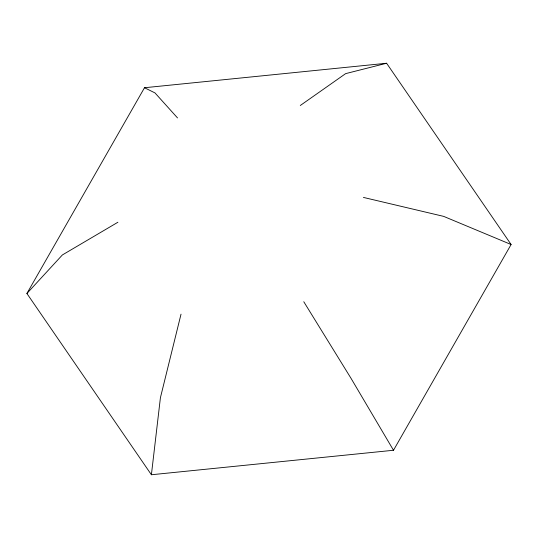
<?xml version="1.0" encoding="UTF-8"?>
<svg xmlns="http://www.w3.org/2000/svg" width="538" height="538" viewBox="0 0 538 538"><rect width="100%" height="100%" fill="white"/><g stroke="black" fill="none" stroke-linecap="round" stroke-linejoin="round"><path stroke-width="0.81" d="M151.4 474.751L26.9 293.486L144.5 87.734L386.6 63.249L511.1 244.514L393.5 450.266L151.4 474.751L160.418 397.703L181.024 314.165M26.9 293.486L62.374 254.951L117.896 222.248M300.278 105.502L345.638 73.632L386.6 63.249M363.412 197.419L443.682 216.384L511.1 244.514M144.5 87.734L154.984 92.919L177.52 117.923M303.782 301.744L351.079 378.416L393.5 450.266"/></g></svg>
